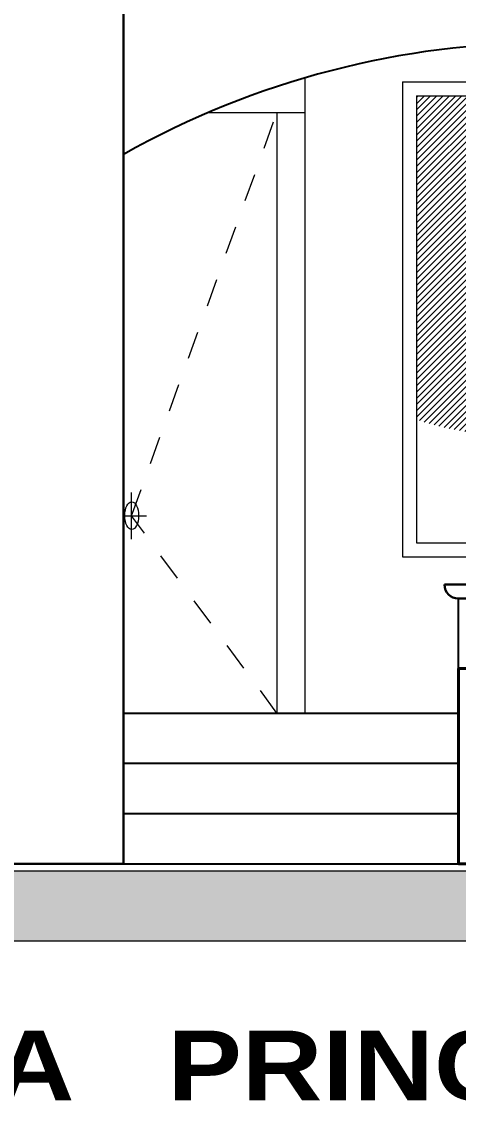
# Model space of a CAD drawing. Header units: metres. Extents: x 3.6 to 34.8, y 2.3 to 26.8.
# Drawn here: x 30.269 to 31.834, y 19.189 to 23.056 of the extents above; entities that cross this region are included whole.
import ezdxf

# ---------------------------------------------------------------- set-up
doc = ezdxf.new("R2010")
doc.units = ezdxf.units.M
doc.linetypes.add('DASHED2', pattern=[9.525, 6.35, -3.175])
for name, color, linetype, lineweight in [('0.05', 132, 'Continuous', 5), ('0.18', 141, 'Continuous', 18), ('0.18 proy', 141, 'DASHED2', 18), ('0.20', 241, 'Continuous', 20), ('0.25', 52, 'Continuous', 25), ('0.30', 41, 'Continuous', 30), ('0.40', 4, 'Continuous', 40), ('2.00', 51, 'Continuous', 200)]:
    doc.layers.add(name, color=color, linetype=linetype, lineweight=lineweight)
doc.styles.add('acotacion', font='', dxfattribs={"height": 0.12})
doc.styles.get('acotacion').set_extended_font_data('Arial Black')

msp = doc.modelspace()

# ---------------------------------------------------------------- hatches: boundary and pattern name
at = {"layer": '0.05', "ltscale": 0.01}
h = msp.add_hatch(dxfattribs=at)
h.set_pattern_fill('ANSI31', color=256, scale=0.005, style=0)
h.set_pattern_definition([(45, (-3.193052, 14.555828), (-0.01122532, 0.01122532), [])])
edge = h.paths.add_edge_path()
edge.add_spline(control_points=[(31.6844, 21.6304), (31.8892, 21.5669), (32.3397, 21.5243), (32.0106, 22.4781), (32.3261, 22.6392), (32.3844, 22.6592)], knot_values=[0.356664, 0.356664, 0.356664, 0.356664, 0.891735, 1.818043, 1.998135, 1.998135, 1.998135, 1.998135], degree=3, periodic=0)
edge.add_line((32.3844, 22.6592), (32.3844, 22.79))
edge.add_line((32.3844, 22.79), (31.6844, 22.79))
edge.add_line((31.6844, 22.79), (31.6844, 21.6304))
edge = h.paths.add_edge_path()
edge.add_spline(control_points=[(32.3844, 22.0617), (32.3528, 22.0438), (32.1726, 21.9048), (32.2554, 21.441), (32.0709, 21.2382), (31.9991, 21.19)], knot_values=[0.285585, 0.285585, 0.285585, 0.285585, 0.400056, 1.033613, 1.307572, 1.307572, 1.307572, 1.307572], degree=3, periodic=0)
edge.add_line((31.9991, 21.19), (32.3844, 21.19))
edge.add_line((32.3844, 21.19), (32.3844, 22.0617))
at = {"layer": '2.00', "ltscale": 0.01}
msp.add_hatch(color=256, dxfattribs=at).paths.add_polyline_path([(34.6908, 19.765), (34.6908, 20.015), (26.2573, 20.015), (26.2573, 19.765)])

# ---------------------------------------------------------------- linework, layer by layer
at = {"layer": '0.18', "ltscale": 0.01}
for p, q in [((31.6844, 22.79), (31.6844, 21.19)), ((31.6844, 22.79), (32.3844, 22.79)), ((31.1844, 22.73), (31.1844, 20.58)), ((30.6634, 21.2027), (30.6634, 21.3698)), ((30.6344, 21.286), (30.7175, 21.286)), ((31.6844, 21.19), (32.3844, 21.19)), ((26.1203, 20.015), (34.8277, 20.015)), ((26.1203, 19.765), (34.8277, 19.765))]:
    msp.add_line(p, q, dxfattribs=at)
msp.add_ellipse((30.6639, 21.2868), major_axis=(0, -0.0494), ratio=0.500346, dxfattribs=at)
at = {"layer": '0.18 proy', "ltscale": 0.01}
for p, q in [((30.6634, 21.286), (31.1844, 22.73)), ((31.1844, 20.58), (30.6634, 21.286))]:
    msp.add_line(p, q, dxfattribs=at)
at = {"layer": '0.20', "ltscale": 0.01}
for p, q in [((31.2844, 22.8543), (31.2844, 20.58)), ((31.6344, 22.84), (31.6344, 21.14)), ((31.6344, 22.84), (32.4344, 22.84)), ((30.9383, 22.73), (31.2844, 22.73)), ((31.6344, 21.14), (32.4344, 21.14))]:
    msp.add_line(p, q, dxfattribs=at)
at = {"layer": '0.25', "ltscale": 0.01}
for p, q in [((31.8344, 20.74), (31.8344, 20.99)), ((30.6344, 20.58), (31.8344, 20.58)), ((30.6344, 20.4), (31.8344, 20.4)), ((30.6344, 20.22), (31.8344, 20.22)), ((30.6344, 20.04), (31.8344, 20.04))]:
    msp.add_line(p, q, dxfattribs=at)
msp.add_arc((32.1594, 19.873), 3.107, 60.6054, 119.3946, dxfattribs=at)
at = {"layer": '0.30', "ltscale": 0.01}
for p, q in [((30.6344, 23.18), (30.6344, 20.04)), ((31.7844, 21.04), (34.0344, 21.04)), ((31.8344, 20.99), (33.9844, 20.99)), ((26.9844, 20.04), (30.6344, 20.04))]:
    msp.add_line(p, q, dxfattribs=at)
msp.add_arc((31.8344, 21.04), 0.05, 180, 270, dxfattribs=at)
at = {"layer": '0.40', "ltscale": 0.01}
for p, q in [((31.8344, 20.74), (31.8344, 20.04)), ((31.8344, 20.74), (31.9844, 20.74)), ((31.8344, 20.04), (31.9844, 20.04))]:
    msp.add_line(p, q, dxfattribs=at)

# ---------------------------------------------------------------- texts
at = {"layer": '2.00', "color": 7, "insert": (28.4826, 19.443), "char_height": 0.25, "attachment_point": 1, "style": 'acotacion'}
msp.add_mtext('FACHADA   PRINCIPAL', dxfattribs=at)

doc.saveas('drawing.dxf')
